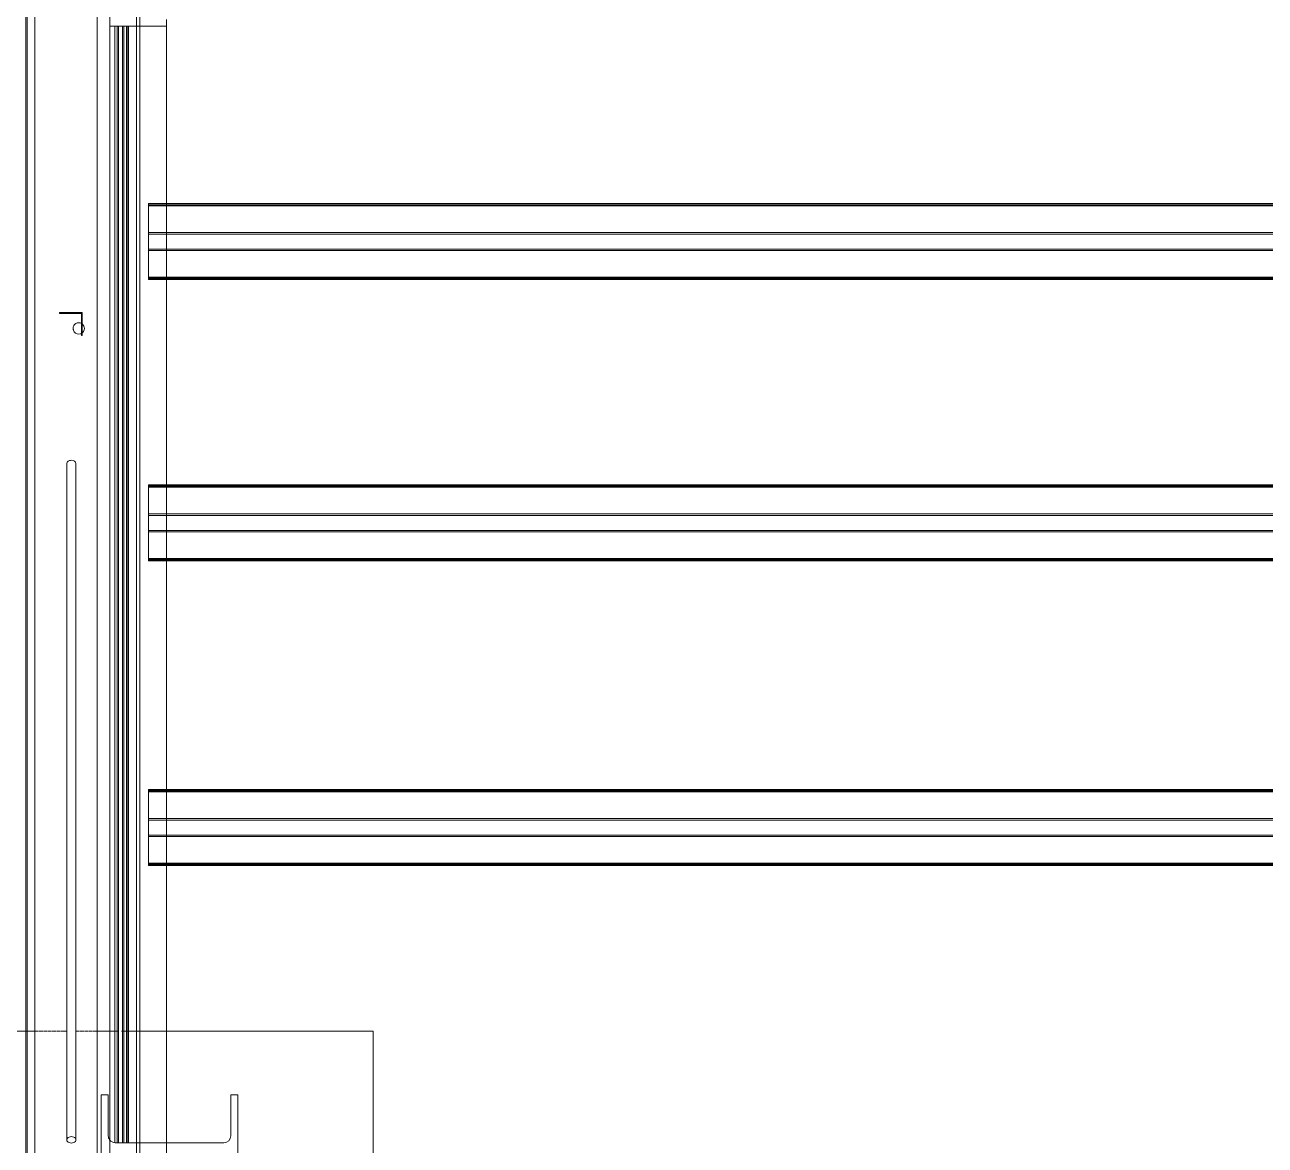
# Model space of a CAD drawing. Header units: centimetres. Extents: x -13617 to -9515, y -261 to 6553.
# Drawn here: x -12481.3 to -12208.9, y 5689.4 to 5935.4 of the extents above; entities that cross this region are included whole.
import ezdxf

# ---------------------------------------------------------------- set-up
doc = ezdxf.new("R2010")
doc.units = ezdxf.units.CM
for name, pattern in [('_Overhead', [0.47625, 0.3175, -0.15875]), ('_Overhead_2_', [0.47625, 0.3175, -0.15875]), ('Hidden', [0.714375, 0.47625, -0.238125])]:
    doc.linetypes.add(name, pattern=pattern)
for name, color, linetype, lineweight in [('A-FLOR', 7, 'Continuous', 9), ('A-GENM', 7, 'Continuous', 9), ('S-BEAM', 7, 'Continuous', 9), ('S-COLS', 7, 'Continuous', 9)]:
    doc.layers.add(name, color=color, linetype=linetype, lineweight=lineweight)

# ---------------------------------------------------------------- blocks, each defined once
blk = doc.blocks.new('M_L Equal Angles - 25 x 25 mm-1637255-Planta patio maniobras')
at = {"layer": 'S-BEAM', "color": 254, "true_color": 0xcccccc}
for p, q in [((-61.64, 1.36), (183.52, 1.36)), ((-61.64, 1.36), (183.52, 1.36)), ((-61.62, 1.04), (183.52, 1.04)), ((-61.62, -1.14), (183.52, -1.14)), ((183.52, -1.14), (-61.62, -1.14))]:
    blk.add_line(p, q, dxfattribs=at)
at = {"layer": 'S-BEAM', "color": 254, "linetype": 'Hidden', "true_color": 0xcccccc}
blk.add_line((-61.62, 1.04), (183.52, 1.04), dxfattribs=at)
blk = doc.blocks.new('M_L Equal Angles - 25 x 25 mm-V22-Planta patio maniobras')
at = {"layer": 'S-BEAM', "color": 254, "true_color": 0xcccccc}
for p, q in [((-61.64, 1.36), (183.52, 1.36)), ((-61.64, 1.36), (183.52, 1.36)), ((-61.62, 1.04), (183.52, 1.04)), ((-61.62, -1.14), (183.52, -1.14)), ((183.52, -1.14), (-61.62, -1.14))]:
    blk.add_line(p, q, dxfattribs=at)
at = {"layer": 'S-BEAM', "color": 254, "linetype": 'Hidden', "true_color": 0xcccccc}
blk.add_line((-61.62, 1.04), (183.52, 1.04), dxfattribs=at)
blk = doc.blocks.new('Costanera Perfil Z - Parametrizado - h_30cm-V51-Planta patio maniobras')
at = {"layer": 'S-BEAM', "color": 254, "true_color": 0xcccccc}
for p, q in [((-8.1, 548.74), (-8.34, 548.74)), ((-8.34, 548.74), (-8.1, 548.74)), ((-8.34, 548.74), (-8.34, -548.74)), ((-8.1, 548.74), (1.98, 548.74)), ((-8.1, -548.74), (-8.1, 548.74)), ((-7.84, 548.74), (-8.04, 548.74)), ((-8.04, 548.74), (-8.04, -548.74)), ((1.64, 548.74), (-7.84, 548.74)), ((-7.84, 548.74), (-7.84, -548.74)), ((-1.64, 548.74), (-1.98, 548.74)), ((-1.98, 548.74), (-1.04, 548.74)), ((-1.98, 548.74), (-1.98, 544.73)), ((-0.74, 548.74), (-1.64, 548.74)), ((-1.64, 548.74), (1.64, 548.74)), ((1.64, 548.74), (-1.64, 548.74)), ((-1.64, 548.74), (-1.64, 544.73)), ((-1.04, 548.74), (1.64, 548.74)), ((1.64, 548.74), (-0.74, 548.74)), ((1.98, 548.74), (1.64, 548.74)), ((1.64, 548.74), (1.98, 548.74)), ((1.98, 548.74), (1.64, 548.74)), ((1.64, 548.74), (1.64, -548.74)), ((1.98, 548.74), (7.84, 548.74)), ((8.04, 548.74), (1.98, 548.74)), ((1.98, 548.74), (1.98, -548.74)), ((7.84, 548.74), (8.04, 548.74)), ((7.84, 548.74), (7.84, 544.73)), ((8.04, 548.74), (8.34, 548.74)), ((8.04, 548.74), (8.04, 544.73)), ((8.34, 548.74), (8.1, 548.74)), ((8.1, 548.74), (8.1, 544.73)), ((8.34, 548.74), (8.34, 544.73)), ((-1.98, 544.73), (-1.98, -542.85)), ((-1.64, 544.73), (-1.64, -542.85)), ((7.84, 544.73), (7.84, -542.85)), ((8.04, 544.73), (8.04, -542.85)), ((8.1, 544.73), (8.1, -542.85)), ((8.34, 544.73), (8.34, -542.85))]:
    blk.add_line(p, q, dxfattribs=at)
blk = doc.blocks.new('Costanera Perfil Z - Parametrizado - h_30cm-V52-Planta patio maniobras')
at = {"layer": 'S-BEAM', "color": 254, "true_color": 0xcccccc}
for p, q in [((-8.1, 548.74), (-8.34, 548.74)), ((-8.34, 548.74), (-8.1, 548.74)), ((-8.34, 548.74), (-8.34, -548.74)), ((-8.1, 548.74), (1.98, 548.74)), ((-8.1, -548.74), (-8.1, 548.74)), ((-7.84, 548.74), (-8.04, 548.74)), ((-8.04, 548.74), (-8.04, -548.74)), ((1.64, 548.74), (-7.84, 548.74)), ((-7.84, 548.74), (-7.84, -548.74)), ((-1.64, 548.74), (-1.98, 548.74)), ((-1.98, 548.74), (-0.97, 548.74)), ((-1.98, 548.74), (-1.98, 544.73)), ((-0.67, 548.74), (-1.64, 548.74)), ((-1.64, 548.74), (1.64, 548.74)), ((1.64, 548.74), (-1.64, 548.74)), ((-1.64, 548.74), (-1.64, 544.73)), ((-0.97, 548.74), (1.64, 548.74)), ((1.64, 548.74), (-0.67, 548.74)), ((1.98, 548.74), (1.64, 548.74)), ((1.64, 548.74), (1.98, 548.74)), ((1.98, 548.74), (1.64, 548.74)), ((1.64, 548.74), (1.64, -548.74)), ((1.98, 548.74), (7.84, 548.74)), ((8.04, 548.74), (1.98, 548.74)), ((1.98, 548.74), (1.98, -548.74)), ((7.84, 548.74), (8.04, 548.74)), ((7.84, 548.74), (7.84, 544.73)), ((8.04, 548.74), (8.34, 548.74)), ((8.04, 548.74), (8.04, 544.73)), ((8.34, 548.74), (8.1, 548.74)), ((8.1, 548.74), (8.1, 544.73)), ((8.34, 548.74), (8.34, 544.73)), ((-1.98, 544.73), (-1.98, -542.85)), ((-1.64, 544.73), (-1.64, -542.85)), ((7.84, 544.73), (7.84, -542.85)), ((8.04, 544.73), (8.04, -542.85)), ((8.1, 544.73), (8.1, -542.85)), ((8.34, 544.73), (8.34, -542.85))]:
    blk.add_line(p, q, dxfattribs=at)
blk = doc.blocks.new('Costanera Perfil Z - Parametrizado - h_30cm-V53-Planta patio maniobras')
at = {"layer": 'S-BEAM', "color": 254, "true_color": 0xcccccc}
for p, q in [((-8.1, 548.74), (-8.34, 548.74)), ((-8.34, 548.74), (-8.1, 548.74)), ((-8.34, 548.74), (-8.34, -548.74)), ((-8.1, 548.74), (1.98, 548.74)), ((-8.1, -548.74), (-8.1, 548.74)), ((-7.84, 548.74), (-8.04, 548.74)), ((-8.04, 548.74), (-8.04, -548.74)), ((1.64, 548.74), (-7.84, 548.74)), ((-7.84, 548.74), (-7.84, -548.74)), ((-1.64, 548.74), (-1.98, 548.74)), ((-1.98, 548.74), (-1.05, 548.74)), ((-1.98, 548.74), (-1.98, 544.73)), ((-0.75, 548.74), (-1.64, 548.74)), ((-1.64, 548.74), (1.64, 548.74)), ((1.64, 548.74), (-1.64, 548.74)), ((-1.64, 548.74), (-1.64, 544.73)), ((-1.05, 548.74), (1.64, 548.74)), ((1.64, 548.74), (-0.75, 548.74)), ((1.98, 548.74), (1.64, 548.74)), ((1.64, 548.74), (1.98, 548.74)), ((1.98, 548.74), (1.64, 548.74)), ((1.64, 548.74), (1.64, -548.74)), ((1.98, 548.74), (7.84, 548.74)), ((8.04, 548.74), (1.98, 548.74)), ((1.98, 548.74), (1.98, -548.74)), ((7.84, 548.74), (8.04, 548.74)), ((7.84, 548.74), (7.84, 544.73)), ((8.04, 548.74), (8.34, 548.74)), ((8.04, 548.74), (8.04, 544.73)), ((8.34, 548.74), (8.1, 548.74)), ((8.1, 548.74), (8.1, 544.73)), ((8.34, 548.74), (8.34, 544.73)), ((-1.98, 544.73), (-1.98, -542.85)), ((-1.64, 544.73), (-1.64, -542.85)), ((7.84, 544.73), (7.84, -542.85)), ((8.04, 544.73), (8.04, -542.85)), ((8.1, 544.73), (8.1, -542.85)), ((8.34, 544.73), (8.34, -542.85))]:
    blk.add_line(p, q, dxfattribs=at)
blk = doc.blocks.new('Costanera Perfil Z - Parametrizado - Costanera Perfil Z - Parametrizado-1662729-Planta patio maniobras')
at = {"layer": 'S-BEAM', "color": 254, "true_color": 0xcccccc}
for p, q in [((-10.75, 1932.33), (-10.75, -230.21)), ((-10.75, 1932.33), (-10.75, -230.21)), ((-10.45, 1932.33), (-10.45, 995.88)), ((-10.45, 1932.33), (-10.45, 995.88)), ((-8.8, 1932.33), (-8.8, 995.88)), ((-8.8, 1932.33), (-8.8, 995.88)), ((8.8, 1815.97), (8.8, 1570.84)), ((8.8, 1815.97), (8.8, 1570.84)), ((10.45, 1815.97), (10.45, 1570.82)), ((10.45, 1815.97), (10.45, 1570.82)), ((10.75, 1570.82), (10.75, 1815.97)), ((10.75, 1815.97), (10.75, 1570.82))]:
    blk.add_line(p, q, dxfattribs=at)
blk = doc.blocks.new('Costanera Perfil Z - Parametrizado - Costanera Perfil Z - Parametrizado-V64-Planta patio maniobras')
at = {"layer": 'S-BEAM', "color": 254, "true_color": 0xcccccc}
for p, q in [((-10.75, 1932.33), (-10.75, -230.21)), ((-10.75, 1932.33), (-10.75, -230.21)), ((-10.45, 1932.33), (-10.45, 995.88)), ((-10.45, 1932.33), (-10.45, 995.88)), ((-8.8, 1932.33), (-8.8, 995.88)), ((-8.8, 1932.33), (-8.8, 995.88)), ((8.8, 1815.97), (8.8, 1570.84)), ((8.8, 1815.97), (8.8, 1570.84)), ((10.45, 1815.97), (10.45, 1570.82)), ((10.45, 1815.97), (10.45, 1570.82)), ((10.75, 1570.82), (10.75, 1815.97)), ((10.75, 1815.97), (10.75, 1570.82))]:
    blk.add_line(p, q, dxfattribs=at)
blk = doc.blocks.new('M_RVR_PERFIL L - M_RVR_PERFIL L-1665883-Planta patio maniobras')
at = {"layer": 'S-BEAM', "color": 254, "true_color": 0xcccccc}
for p, q in [((-2.5, 2.31), (-2.5, 2.5)), ((-2.5, 2.5), (2.5, 2.5)), ((2.5, 2.5), (-2.5, 2.5)), ((-2.5, 2.5), (-2.5, 2.31)), ((2.31, 2.31), (-2.5, 2.31)), ((-2.5, 2.31), (2.31, 2.31)), ((2.31, 0.07), (2.31, 2.31)), ((2.31, 2.31), (2.31, -2.5)), ((2.5, 2.5), (2.5, -0.04)), ((2.5, -2.5), (2.5, 2.5)), ((2.31, -2.5), (2.31, -2.02)), ((2.5, -2.5), (2.31, -2.5)), ((2.31, -2.5), (2.5, -2.5)), ((2.5, -1.92), (2.5, -2.5))]:
    blk.add_line(p, q, dxfattribs=at)
blk = doc.blocks.new('Costaneras Perfil C - 50 x 250-1666462-Planta patio maniobras')
at = {"layer": 'S-BEAM', "color": 254, "true_color": 0xcccccc}
for p, q in [((-2632.97, 12.5), (-2878.12, 12.5)), ((-2632.97, 12.5), (-2878.12, 12.5)), ((-2878.12, 12.2), (-2632.97, 12.2)), ((-2878.12, 12.2), (-2632.97, 12.2))]:
    blk.add_line(p, q, dxfattribs=at)
blk = doc.blocks.new('RVR_Tensor - d_25 mm-V87-Planta patio maniobras')
at = {"layer": 'A-GENM', "color": 254, "true_color": 0xd4d4d4}
for start, end in [(61.2746, 180), (165, 180), (180, 298.7254), (180, 255), (135, 165), (90, 120), (61.2746, 75), (308.0539, 360), (0, 48.5019), (285, 298.7254), (300, 308.0539), (300, 308.0539), (308.0539, 345)]:
    blk.add_arc((0, 0), 1.25, start, end, dxfattribs=at)
blk = doc.blocks.new('RVR_Tensor angular - d_25 mm-1668531-Planta patio maniobras')
at = {"layer": 'A-GENM', "color": 254, "true_color": 0xd4d4d4}
for p, q in [((145.4, 1), (-0.01, 1)), ((148.48, 1), (145.4, 1)), ((-0.01, -1), (145.4, -1)), ((145.4, -1), (148.48, -1))]:
    blk.add_line(p, q, dxfattribs=at)
for centre, start_param, end_param in [((-0.01, 0), 0, 1.570796), ((148.48, 0), 4.712389, 7.853982), ((-0.01, 0), 1.570796, 3.141593), ((148.48, 0), 1.570796, 4.712389)]:
    blk.add_ellipse(centre, major_axis=(0, 1), ratio=0.707107, start_param=start_param, end_param=end_param, dxfattribs=at)
blk = doc.blocks.new('PQ_RVR_EST-01_ZZ_ZZ_MO_T_A_rvt-1-Planta patio maniobras')
at = {"layer": 'A-FLOR', "color": 254, "linetype": '_Overhead', "true_color": 0xd4d4d4}
for p, q in [((-12465.42, 5714.43), (-12465.42, 6047.53)), ((-12465.42, 6047.53), (-12465.42, 5714.43)), ((-12483.63, 5714.43), (-12481.06, 5714.43)), ((-12481.06, 5714.43), (-12483.63, 5714.43)), ((-12481.06, 5714.43), (-12480.76, 5714.43)), ((-12480.76, 5714.43), (-12481.06, 5714.43)), ((-12480.76, 5714.43), (-12479.11, 5714.43)), ((-12479.11, 5714.43), (-12480.76, 5714.43)), ((-12479.11, 5714.43), (-12472.06, 5714.43)), ((-12472.06, 5714.43), (-12479.11, 5714.43)), ((-12470.07, 5714.43), (-12465.42, 5714.43)), ((-12462.64, 5714.43), (-12470.07, 5714.43)), ((-12465.42, 5477.26), (-12465.42, 5714.43)), ((-12465.42, 5714.43), (-12462.64, 5714.43)), ((-12465.42, 5477.26), (-12465.42, 5714.43)), ((-12462.64, 5714.43), (-12461.52, 5714.43)), ((-12461.52, 5714.43), (-12462.64, 5714.43)), ((-12461.52, 5714.43), (-12461, 5714.43)), ((-12461, 5714.43), (-12461.52, 5714.43)), ((-12461, 5714.43), (-12460.84, 5714.43)), ((-12460.84, 5714.43), (-12461, 5714.43)), ((-12460.8, 5714.43), (-12460.66, 5714.43)), ((-12460.66, 5714.43), (-12460.8, 5714.43)), ((-12460.05, 5714.43), (-12459.87, 5714.43)), ((-12459.87, 5714.43), (-12460.05, 5714.43)), ((-12459.87, 5714.43), (-12459.57, 5714.43)), ((-12459.57, 5714.43), (-12459.87, 5714.43)), ((-12459.57, 5714.43), (-12458.66, 5714.43)), ((-12458.66, 5714.43), (-12459.57, 5714.43)), ((-12458.62, 5714.43), (-12456.74, 5714.43)), ((-12456.74, 5714.43), (-12458.62, 5714.43)), ((-12456.74, 5714.43), (-12456.03, 5714.43)), ((-12456.03, 5714.43), (-12456.74, 5714.43)), ((-12456.03, 5714.43), (-12450.14, 5714.43)), ((-12450.14, 5714.43), (-12456.03, 5714.43)), ((-12450.14, 5714.43), (-12404.81, 5714.43)), ((-12404.81, 5714.43), (-12450.14, 5714.43)), ((-12404.81, 5714.43), (-12404.81, 5684.92)), ((-12404.81, 5684.92), (-12404.81, 5714.43))]:
    blk.add_line(p, q, dxfattribs=at)
at = {"layer": 'S-BEAM', "color": 254, "true_color": 0xcccccc}
for p, q in [((-12462.64, 6050.44), (-12462.64, 5551.69)), ((-12462.64, 6050.44), (-12462.64, 5546.78)), ((-12462.64, 6050.44), (-12462.64, 5690.57)), ((-12456.74, 6050.44), (-12456.74, 5689.93)), ((-12456.74, 6050.44), (-12456.74, 5546.78)), ((-12456.03, 5546.78), (-12456.03, 6050.44)), ((-12456.03, 6050.44), (-12456.03, 5689.93)), ((-12450.14, 5936.5), (-12450.14, 5889.75)), ((-12450.14, 5889.75), (-12450.14, 5936.5)), ((-12450.14, 5936.5), (-12450.14, 5896.1)), ((-12462.64, 5935.07), (-12462.64, 5690.57)), ((-12450.14, 5935.07), (-12450.14, 5896.1)), ((-12450.14, 5896.1), (-12450.14, 5889.75)), ((-12450.14, 5896.1), (-12450.14, 5889.75)), ((-12450.14, 5889.75), (-12450.14, 5889.41)), ((-12450.14, 5889.41), (-12450.14, 5889.75)), ((-12450.14, 5889.75), (-12450.14, 5889.41)), ((-12450.14, 5889.75), (-12450.14, 5889.41)), ((-12450.14, 5889.41), (-12450.14, 5886.73)), ((-12450.14, 5886.66), (-12450.14, 5889.41)), ((-12450.14, 5889.41), (-12450.14, 5886.13)), ((-12450.14, 5889.41), (-12450.14, 5886.13)), ((-12450.14, 5886.73), (-12450.14, 5879.43)), ((-12450.14, 5879.43), (-12450.14, 5886.66)), ((-12450.14, 5886.13), (-12450.14, 5885.79)), ((-12450.14, 5886.13), (-12450.14, 5885.79)), ((-12450.14, 5885.79), (-12450.14, 5879.43)), ((-12450.14, 5885.79), (-12450.14, 5879.43)), ((-12450.14, 5879.43), (-12450.14, 5827.99)), ((-12450.14, 5827.99), (-12450.14, 5879.43)), ((-12450.14, 5879.43), (-12450.14, 5834.35)), ((-12450.14, 5879.43), (-12450.14, 5834.35)), ((-12450.14, 5834.35), (-12450.14, 5827.99)), ((-12450.14, 5834.35), (-12450.14, 5827.99)), ((-12450.14, 5827.99), (-12450.14, 5827.66)), ((-12450.14, 5827.66), (-12450.14, 5827.99)), ((-12450.14, 5827.99), (-12450.14, 5827.66)), ((-12450.14, 5827.99), (-12450.14, 5827.66)), ((-12450.14, 5827.66), (-12450.14, 5825.05)), ((-12450.14, 5824.98), (-12450.14, 5827.66)), ((-12450.14, 5827.66), (-12450.14, 5824.37)), ((-12450.14, 5827.66), (-12450.14, 5824.37)), ((-12450.14, 5825.05), (-12450.14, 5817.68)), ((-12450.14, 5817.68), (-12450.14, 5824.98)), ((-12450.14, 5824.37), (-12450.14, 5824.04)), ((-12450.14, 5824.37), (-12450.14, 5824.04)), ((-12450.14, 5824.04), (-12450.14, 5817.68)), ((-12450.14, 5824.04), (-12450.14, 5817.68)), ((-12450.14, 5817.68), (-12450.14, 5761.1)), ((-12450.14, 5761.1), (-12450.14, 5817.68)), ((-12450.14, 5817.68), (-12450.14, 5767.46)), ((-12450.14, 5817.68), (-12450.14, 5767.46)), ((-12450.14, 5767.46), (-12450.14, 5761.1)), ((-12450.14, 5767.46), (-12450.14, 5761.1)), ((-12450.14, 5761.1), (-12450.14, 5760.77)), ((-12450.14, 5760.77), (-12450.14, 5761.1)), ((-12450.14, 5761.1), (-12450.14, 5760.77)), ((-12450.14, 5761.1), (-12450.14, 5760.77)), ((-12450.14, 5760.77), (-12450.14, 5758.08)), ((-12450.14, 5758.01), (-12450.14, 5760.77)), ((-12450.14, 5760.77), (-12450.14, 5757.49)), ((-12450.14, 5760.77), (-12450.14, 5757.49)), ((-12450.14, 5758.08), (-12450.14, 5750.79)), ((-12450.14, 5750.79), (-12450.14, 5758.01)), ((-12450.14, 5757.49), (-12450.14, 5757.15)), ((-12450.14, 5757.49), (-12450.14, 5757.15)), ((-12450.14, 5757.15), (-12450.14, 5750.79)), ((-12450.14, 5757.15), (-12450.14, 5750.79)), ((-12450.14, 5750.79), (-12450.14, 5678.56)), ((-12450.14, 5678.56), (-12450.14, 5750.79)), ((-12450.14, 5750.79), (-12450.14, 5689.93)), ((-12450.14, 5750.79), (-12450.14, 5689.93))]:
    blk.add_line(p, q, dxfattribs=at)
at = {"layer": 'S-COLS', "color": 253, "true_color": 0xaaaaaa}
for p, q in [((-12462.64, 5935.07), (-12462.64, 5935.66)), ((-12450.14, 5935.07), (-12462.64, 5935.07)), ((-12450.14, 5935.66), (-12450.14, 5935.07)), ((-12464.5, 5678.43), (-12464.5, 5700.43)), ((-12464.5, 5700.43), (-12462.96, 5700.43)), ((-12462.96, 5700.43), (-12462.96, 5691.45)), ((-12436.04, 5700.43), (-12434.5, 5700.43)), ((-12436.04, 5691.45), (-12436.04, 5700.43)), ((-12434.5, 5700.43), (-12434.5, 5684.92)), ((-12461.44, 5689.93), (-12450.14, 5689.93)), ((-12450.14, 5689.93), (-12437.56, 5689.93))]:
    blk.add_line(p, q, dxfattribs=at)
for centre, start, end in [((-12461.44, 5691.45), 180, 216.2924), ((-12461.44, 5691.45), 216.2924, 270), ((-12437.56, 5691.45), 270, 0)]:
    blk.add_arc(centre, 1.52, start, end, dxfattribs=at)
at = {"layer": 'A-GENM', "color": 254, "linetype": '_Overhead', "lineweight": 9, "true_color": 0xd4d4d4}
blk.add_blockref('RVR_Tensor - d_25 mm-V87-Planta patio maniobras', (-12469.45, 5868.71), dxfattribs=at)
at = {"layer": 'A-GENM', "color": 254, "linetype": '_Overhead', "lineweight": 9, "true_color": 0xd4d4d4, "rotation": 269.9999999999995}
blk.add_blockref('RVR_Tensor angular - d_25 mm-1668531-Planta patio maniobras', (-12471.06, 5839.04), dxfattribs=at)
at = {"layer": 'S-BEAM', "color": 254, "linetype": '_Overhead', "lineweight": 9, "true_color": 0xd4d4d4}
for name, p, rotation in [('Costaneras Perfil C - 50 x 250-1666462-Planta patio maniobras', (-12471.13, 3056.96), 270), ('M_L Equal Angles - 25 x 25 mm-1637255-Planta patio maniobras', (-12459.64, 5751.55), 89.99999999999984), ('M_L Equal Angles - 25 x 25 mm-V22-Planta patio maniobras', (-12459.64, 5751.55), 89.99999999999984), ('Costanera Perfil Z - Parametrizado - h_30cm-V51-Planta patio maniobras', (-11905.41, 5887.77), 89.99999999999964), ('Costanera Perfil Z - Parametrizado - h_30cm-V52-Planta patio maniobras', (-11905.41, 5826.02), 89.99999999999964), ('Costanera Perfil Z - Parametrizado - h_30cm-V53-Planta patio maniobras', (-11905.41, 5759.13), 89.99999999999964)]:
    blk.add_blockref(name, p, dxfattribs=dict(at, rotation=rotation))
for name, p in [('Costanera Perfil Z - Parametrizado - Costanera Perfil Z - Parametrizado-1662729-Planta patio maniobras', (-12470.31, 4119.11)), ('Costanera Perfil Z - Parametrizado - Costanera Perfil Z - Parametrizado-V64-Planta patio maniobras', (-12470.31, 4119.11)), ('M_RVR_PERFIL L - M_RVR_PERFIL L-1665883-Planta patio maniobras', (-12471.17, 5869.69))]:
    blk.add_blockref(name, p, dxfattribs=at)
blk = doc.blocks.new('PQ_RVR_ARQ-01_ZZ_ZZ_MO_T_A_rvt-1-Planta patio maniobras')
at = {"layer": 'A-FLOR', "color": 254, "linetype": '_Overhead_2_', "true_color": 0xd4d4d4}
for p, q in [((-12465.42, 5714.43), (-12465.42, 6047.53)), ((-12465.42, 6047.53), (-12465.42, 5714.43)), ((-12483.63, 5714.43), (-12481.06, 5714.43)), ((-12481.06, 5714.43), (-12483.63, 5714.43)), ((-12481.06, 5714.43), (-12480.76, 5714.43)), ((-12480.76, 5714.43), (-12481.06, 5714.43)), ((-12480.76, 5714.43), (-12479.11, 5714.43)), ((-12479.11, 5714.43), (-12480.76, 5714.43)), ((-12479.11, 5714.43), (-12472.06, 5714.43)), ((-12472.06, 5714.43), (-12479.11, 5714.43)), ((-12470.07, 5714.43), (-12465.42, 5714.43)), ((-12462.64, 5714.43), (-12470.07, 5714.43)), ((-12465.42, 5714.43), (-12465.42, 5477.26)), ((-12462.64, 5714.43), (-12465.42, 5714.43)), ((-12465.42, 5714.43), (-12465.42, 5477.26)), ((-12461.52, 5714.43), (-12462.64, 5714.43)), ((-12461.52, 5714.43), (-12462.64, 5714.43)), ((-12461, 5714.43), (-12461.52, 5714.43)), ((-12461, 5714.43), (-12461.52, 5714.43)), ((-12460.84, 5714.43), (-12461, 5714.43)), ((-12460.84, 5714.43), (-12461, 5714.43)), ((-12460.66, 5714.43), (-12460.8, 5714.43)), ((-12460.66, 5714.43), (-12460.8, 5714.43)), ((-12459.87, 5714.43), (-12460.05, 5714.43)), ((-12459.87, 5714.43), (-12460.05, 5714.43)), ((-12459.57, 5714.43), (-12459.87, 5714.43)), ((-12459.57, 5714.43), (-12459.87, 5714.43)), ((-12458.66, 5714.43), (-12459.57, 5714.43)), ((-12458.66, 5714.43), (-12459.57, 5714.43)), ((-12456.74, 5714.43), (-12458.62, 5714.43)), ((-12456.74, 5714.43), (-12458.62, 5714.43)), ((-12456.03, 5714.43), (-12456.74, 5714.43)), ((-12456.03, 5714.43), (-12456.74, 5714.43)), ((-12450.14, 5714.43), (-12456.03, 5714.43)), ((-12450.14, 5714.43), (-12456.03, 5714.43)), ((-12404.81, 5714.43), (-12450.14, 5714.43)), ((-12404.81, 5714.43), (-12450.14, 5714.43)), ((-12404.81, 5684.92), (-12404.81, 5714.43)), ((-12404.81, 5684.92), (-12404.81, 5714.43))]:
    blk.add_line(p, q, dxfattribs=at)

msp = doc.modelspace()

# ---------------------------------------------------------------- block references
at = {"lineweight": 5}
msp.add_blockref('PQ_RVR_EST-01_ZZ_ZZ_MO_T_A_rvt-1-Planta patio maniobras', (0, 0), dxfattribs=at)

# ---------------------------------------------------------------- next in the draw order: block references
msp.add_blockref('PQ_RVR_ARQ-01_ZZ_ZZ_MO_T_A_rvt-1-Planta patio maniobras', (0, 0), dxfattribs=at)

doc.saveas('drawing.dxf')
